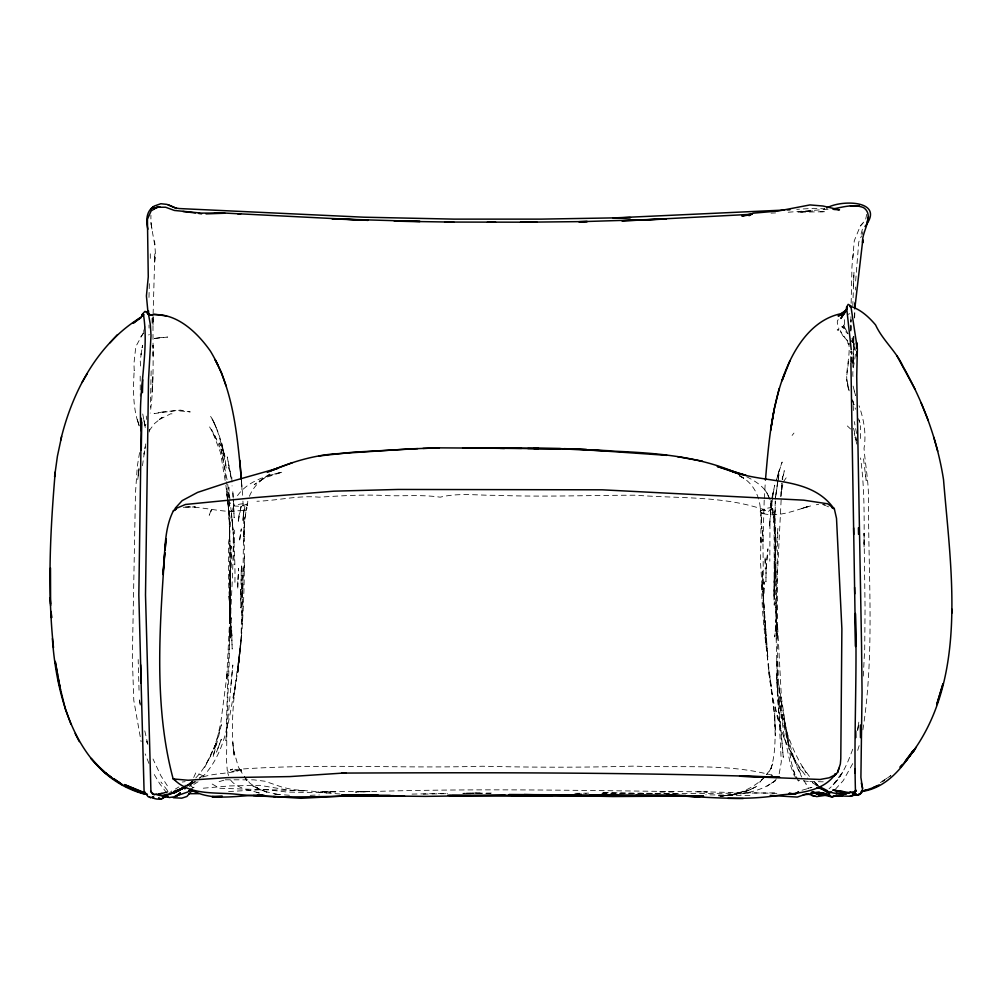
<?xml version="1.0" encoding="UTF-8"?>
<svg xmlns="http://www.w3.org/2000/svg" width="1002" height="1002" viewBox="0 0 1002 1002"><rect width="100%" height="100%" fill="white"/><g stroke="black" fill="none" stroke-linecap="round" stroke-linejoin="round"><path stroke-width="0.75" stroke-dasharray="5 3.75" d="M153.081 317.02L153.043 325.212L153.093 315.68M230.272 573.094L230.385 638.074C229.809 586.546 231.7 534.918 226.49 483.553M774.533 511.133L774.371 543.259L776.475 635.468C777.715 590.491 774.358 545.514 775.222 500.599M148.985 297.431L149.373 282.364M140.192 376.138L140.305 396.416M234.556 542.558L234.668 530.096M242.935 501.113C245.565 558.277 244.926 615.767 237.75 672.605C229.771 707.725 229.07 749.772 202.454 777.001M153.081 316.87C152.542 348.884 154.634 381.386 150.212 413.087M230.285 611.445L230.673 572.129L231.838 559.479L229.821 540.053L228.907 494.249L227.679 484.029M244.175 570.388L244.325 555.396M151.152 370.84L150.388 407.263M234.931 582.3C235.345 555.747 233.403 529.156 230.222 502.816M241.069 771.527L241.119 770.062L241.069 771.527L243.524 775.423M850.347 361.634L850.498 351.301M851.136 303.305L851.963 266.607L854.28 240.756L860.292 226.051L865.49 220.139L866.705 214.365M153.118 314.165L154.834 253.381L154.634 262.461C157.652 246.392 150.212 231.061 150.939 215.305M850.886 330.009L850.948 319.525M850.861 330.46L850.948 316.457M851.412 361.897L851.65 351.351L851.249 361.985M852.965 361.76L853.09 356.512L852.94 362.599M854.543 317.997L854.706 310.382M850.836 331.236L850.948 320.252M234.13 755.37L232.777 742.62L234.13 755.37C226.978 701.701 244.826 648.92 242.584 595.15C243.924 565.892 241.833 535.982 246.58 507.025L244.413 523.006L243.787 541.957L244.576 517.433M854.656 317.722L854.881 310.169M769.962 523.783L769.824 561.208M853.792 341.081L852.94 364.302M855.345 290.004L855.445 286.998M855.658 280.973L858.764 242.021L861.532 235.896M774.759 520.902L775.485 501.1M852.827 367.17L853.967 336.384M241.845 621.566L243.235 568.034L241.983 581.473L241.156 635.005M229.846 636.52L230.961 617.683L229.846 636.52C230.836 601.488 233.742 566.581 233.19 531.599L234.167 564.589M230.084 631.485C227.604 667.946 227.141 704.306 225.951 740.728L232.827 664.977L230.748 687.222M230.523 608.94L230.285 602.39L230.648 622.092L231.95 635.581L230.523 608.94C227.642 587.197 228.782 565.003 228.431 543.034C231.211 530.609 228.944 517.207 234.067 505.359L241.044 503.918L247.431 503.906M152.279 387.423L152.028 392.671L152.88 376.589L152.567 382.012M853.291 286.033L853.992 271.893L852.815 305.71M851.587 362.298L852.151 351.827M863.286 676.087L864.713 648.782L865.064 608.001L864.062 533.227L864.037 547.393C864.275 517.583 864.588 487.561 860.58 457.964M764.2 500.148L762.96 543.097L763.587 602.089M764.301 498.608L765.353 481.674M852.952 376.489C851.65 365.417 860.054 350.262 851.587 340.893M775.222 559.642L777.865 528.643L776.049 622.367L776.049 608.126L778.579 683.915L780.333 708.69L783.814 733.364L790.879 766.342L794.06 775.185L798.506 781.059L793.121 769.999L794.924 774.847L791.705 763.724L783.126 714.551M771.427 500.649L769.473 526.413L773.256 491.619L770.576 511.822L772.292 498.833M152.129 323.295L152.028 318.248M780.508 496.679L781.685 485.344M852.965 341.657L853.428 335.833M838.236 319.701C834.816 322.218 841.893 331.136 837.184 329.883L840.24 330.272L839.789 329.382L842.732 335.708L847.567 340.768L846.765 340.016M846.853 374.986L848.544 361.471M138.476 473.22L139.028 467.759L137.725 479.632L139.053 469.287M852.664 342.371L853.303 336.146M852.815 341.256L853.441 335.47M852.877 257.689L853.353 253.331M142.472 465.73L145.04 447.669M149.21 432.025L149.523 429.257M240.079 648.72L237.737 669.211M782.186 479.257L782.537 476.251M844.561 319.701L844.373 328.355L843.684 325.011L844.861 329.345L841.768 326.715L844.962 327.904L848.03 333.829L846.026 330.322M775.648 496.529L775.31 499.096L777.565 483.891M782.312 479.62L784.265 470.664L782.712 479.47M778.83 472.894L775.523 497.556L777.928 480.785M862.897 729.832C874.683 653.667 868.346 576.338 868.471 499.672C868.759 482.4 865.377 465.479 864.025 448.357C866.442 433.879 863.887 419.462 859.04 405.772M858.113 727.089L859.152 719.712M778.153 479.257L778.93 474.76L777.79 482.375M857.662 730.445L858.463 724.872M860.38 438.513L860.518 425.7M857.624 730.107L858.038 727.452M245.615 511.033L247.068 507.751L243.661 510.506L231.237 511.045L235.545 511.458C218.461 511.834 201.753 506.524 184.744 506.949M139.579 452.591L137.349 465.943L135.483 492.834L132.327 657.625L133.792 700.348L141.119 741.705M145.728 443.911L144.012 454.156L145.215 446.829M771.903 497.856L774.759 485.168L772.617 496.441M247.782 501.25L247.469 505.76L246.692 504.933M782.812 484.717L781.259 493.034L781.973 483.227L777.364 575.461L777.59 630.258L777.477 623.845L781.435 697.993L788.912 746.953L781.798 710.706L778.754 684.629C783.977 715.729 787.296 748.006 801.901 776.45M210.808 755.608L204.671 767.256L215.906 743.659L213.777 749.145L221.354 724.697L218.574 736.57L213.05 757.149L220.828 722.379L227.379 671.966L226.64 679.281L229.521 622.167L230.147 571.315L229.796 621.353L229.458 524.985L227.83 501.789M770.914 768.759L772.479 764.025L770.914 768.759C776.5 750.686 774.984 731.397 774.659 712.748L775.51 735.906C773.845 684.742 761.182 634.504 761.77 583.101L762.246 589.79L760.568 563.224L761.132 512.423L761.833 528.78L761.132 512.423M779.193 773.757L781.309 761.908L777.602 689.652L776.099 636.232L776.537 616.255L774.333 596.503L775.16 569.812L774.245 605.208C772.317 573.232 778.88 540.303 772.805 508.803L771.289 508.69L772.241 510.268L771.077 507.526L767.745 508.102C764.839 511.083 760.468 509.054 760.042 512.611C777.514 518.961 795.826 509.542 812.948 505.346M861.081 234.055L863.073 226.778M142.497 346.316L142.084 347.757L142.685 345.252L140.631 356.274L141.32 353.243L140.242 360.695L140.618 366.594M862.096 234.668L862.897 231.825M859.152 745.613L856.597 753.942M760.205 511.358L760.693 509.642C759.103 511.02 762.747 510.532 760.794 510.506L759.917 512.36L761.382 517.884M145.077 326.752L142.798 333.729L143.436 332.689L135.809 346.604L133.93 363.726L134.243 370.652L134.218 369.838C133.153 388.576 132.552 408.027 139.203 425.9M852.727 749.208C847.442 763.649 841.254 778.692 829.067 788.712M215.906 743.659C209.906 758.577 202.254 774.02 189.052 783.84L192.772 781.147M191.996 781.284L189.478 786.933L191.369 784.867L189.491 786.67M193.687 777.514L195.941 772.479L206.036 777.264M776.249 778.779L775.41 780.596C759.654 792.933 738.286 794.661 718.985 796.051M249.398 496.303C253.281 486.709 260.946 479.357 269.663 474.109L259.192 481.837L262.837 478.906M770.638 500.787L772.805 508.803L770.701 508.991L768.684 511.346C726.237 495.351 680.245 498.783 636.007 495.213C589.489 495.201 543.172 497.142 496.616 495.301C477.816 495.539 458.929 492.608 440.166 497.18C420.439 494.211 400.95 496.666 381.261 495.351C360.595 494.525 339.64 495.915 319.15 497.18C298.358 495.188 277.742 500.649 256.925 501.25M852.715 763.612L843.258 780.608L835.367 789.275M768.96 771.853L771.064 768.146L766.405 774.709L767.219 774.032L771.841 775.122M783.326 481.949L786.846 476.852M237.487 495.677C247.469 481.461 265.58 475.875 281.725 472.255L264.566 477.904L254.207 484.655L263.426 478.355M149.06 430.898L154.496 423.558L162.174 417.383L157.815 420.326L170.741 413.763L174.223 414.051M792.106 435.419L793.96 433.089M240.705 770.551L241.357 769.749C229.045 774.308 213.301 772.667 200.488 777.89M148.709 334.994L149.26 334.33M762.397 779.205L759.779 782.186L764.964 776.863M860.28 226.014L862.897 223.083M169.3 793.283L171.718 790.954M764.864 776.775C753.241 788.524 737.284 795.4 720.776 795.876L732.825 794.837L728.128 795.237M186.76 785.242L191.57 781.961M880.332 782.65L890.916 775.598L879.681 783.025M198.058 781.773L190.793 786.282M195.052 781.247L186.886 785.881M186.86 785.781L192.497 782.337L186.222 785.956M188.276 785.668L194.876 781.623M882.148 781.823L884.628 780.358M175.3 789.075L178.92 786.946M195.979 781.648L187.124 786.282M772.717 775.385C727.953 763.073 679.945 768.096 633.84 766.104C583.414 767.595 532.976 767.469 482.551 766.229C398.52 768.784 314.114 762.948 230.41 769.912L232.577 769.098L228.331 771.302L227.755 773.03L228.631 775.535M750.924 789.288L757.7 785.793C746.34 792.419 733.301 795.838 720.188 796.202L735.919 794.098L750.924 789.288L746.465 791.129M185.345 786.294L187.361 785.267L180.986 785.292M192.422 787.848L194.125 787.259M802.038 790.252L811.958 787.397L810.706 787.697M847.692 314.478L849.796 313.664M223.884 780.22L219.663 781.497L216.081 780.32M281.725 472.255L268.824 475.524M811.708 787.472L807.662 788.273L809.353 788.048M816.292 504.757L818.672 504.319M203.293 788.198L229.32 785.944L259.806 785.33L288.263 790.115L305.635 790.904L263.977 789.538L227.604 791.605M828.065 209.268L784.679 212.487M182.189 782.048L185.157 781.648M720.188 796.202L728.429 795.3M824.045 208.93L824.859 208.854L813.649 208.316L796.753 209.343M423.232 794.123L447.643 793.659M802.978 211.91L797.442 212.199L825.736 211.723L820.074 211.76M310.132 795.35L319.337 794.887M771.064 213.138L775.598 212.925M412.035 794.098L447.443 793.384M183.316 507.3L195.44 506.899L188.013 506.899M823.243 781.811L809.841 781.547M225.287 779.794L253.794 779.844L264.916 781.234L282.739 787.359L292.834 789.614L330.773 792.782M463.262 793.321L480.434 792.945L463.838 793.283M774.609 792.883L655.308 793.834L603.454 792.62M601.864 793.597L634.191 794.022M574.872 793.333L588.675 793.121M602.478 792.908L677.001 793.509M491.268 793.058L462.774 793.359M576.689 793.997L586.358 793.872M718.421 795.701L724.571 795.638M655.308 793.834L658.151 793.809L639.464 793.246M697.116 791.73L707.512 791.931C590.165 790.703 472.756 787.86 355.434 792.068L370.014 791.63L317.897 791.567M490.78 793.371L463.813 793.321M749.947 795.525L705.796 794.786M776.876 793.346L703.229 791.856M275.713 794.235L290.455 795.35M339.979 794.01L319.074 792.382L327.003 792.782L287.298 792.068L267.947 789.852L219.563 788.261L209.456 782.474M808.338 781.422L797.78 780.207M274.197 794.072L281.787 794.874M246.868 505.058L245.753 504.507L240.781 506.348L234.606 506.035M277.98 794.448L262.587 790.941L252.592 785.743L259.769 789.438L250.099 783.439L244.576 776.688M259.606 793.008L256.75 792.281L259.781 793.058M258.591 792.92C248.947 789.676 236.535 788.499 230.235 779.569M822.692 504.595L825.16 505.296M842.256 326.765L844.962 327.904L845.851 329.633M823.018 504.244L825.585 505.258M826.612 505.972L828.566 506.849M762.459 509.191L765.666 510.719M746.703 476.802C755.758 481.311 765.666 487.41 768.972 497.556M739.238 475.7C752.602 481.686 760.217 496.416 760.393 510.669M739.451 475.649L743.133 477.754M739.601 475.762L746.465 480.146M246.191 504.607L246.655 504.933M851.199 340.793L853.19 342.095L853.854 344.024L852.827 339.39M815.778 784.942L812.346 782.512L817.369 786.094M818.321 785.731L813.649 781.823L819.097 786.908M843.408 336.234L845.012 337.499M190.969 786.031L193.261 787.797M842.732 335.708L844.41 336.985M848.694 343.761L849.157 344.187L848.782 343.248C850.936 359.142 842.907 375.337 849.145 390.818L846.765 379.42L849.145 390.818M847.354 425.963L850.573 429.019M814.626 781.823L817.72 785.042M763.361 594.073C767.419 656.247 766.204 727.477 807.75 778.316M798.419 766.843L803.629 773.607M167.61 790.666L160.971 782.036M847.366 340.43L847.88 342.684M166.871 793.121L159.781 783.827L153.206 772.73M809.453 776.462L802.076 766.367L806.284 772.78C791.943 751.212 783.564 726.149 778.93 700.811C783.339 727.001 789.676 753.316 801.775 777.076M764.551 489.477L767.607 493.936M167.359 785.781L160.896 775.811L153.018 759.002M851.775 338.726L853.529 341.306L851.687 338.025M244.363 776.913L246.793 780.608L244.338 776.713M209.593 426.927L217.697 441.782M213.263 420.64L210.407 416.093C219.626 431.962 224.348 450.474 226.302 468.623L221.655 442.646L224.147 455.897L221.304 443.761L224.924 456.361L217.647 431.511L213.263 420.64L217.835 431.586M803.917 780.571L806.272 784.366L804.18 780.871M853.015 341.795L854.531 344.575M840.741 331.8L841.179 332.702M854.919 437.11L856.597 440.592M770.05 499.56L767.732 494.625L768.81 497.305M213.251 433.064L211.447 429.244L220.44 452.303L225.7 483.791M148.985 763.524L145.177 753.892M228.218 467.395L230.272 472.017M214.891 435.62L219.726 447.03M845.901 331.599L846.452 332.94M234.355 505.86L233.929 503.831M783.288 735.706L785.706 742.144M858.489 418.723L859.516 421.579M852.426 400.399L854.005 404.783L853.103 402.228M852.214 399.673L855.545 409.267M147.595 743.91L146.605 741.042L147.97 745.012M859.027 420.038L859.891 422.731M855.57 395.226L854.255 391.068L855.633 395.477M147.845 744.261L144.075 727.702M853.491 428.255L856.748 440.254M856.798 444.137L854.28 433.277M856.622 433.515L854.28 421.566M775.185 706.761L779.08 722.367M853.115 386.058L854.781 392.834M233.491 749.596L238.188 766.417L239.628 769.298L240.843 769.824L228.519 772.041L227.266 770.45L226.552 760.844L227.016 718.534L229.258 661.358C229.32 641.794 230.172 622.154 229.972 602.665L229.633 622.179L230.548 608.978L228.519 595.952M142.747 413.989L145.34 428.004M227.053 479.645L219.751 442.997L222.669 455.835L222.469 454.845L226.377 482.037M151.953 229.07L150.701 221.48L151.978 229.145M768.722 671.941L774.634 713.912M139.441 700.21L140.38 706.097M229.796 505.772L228.807 499.234L228.819 487.248L230.084 501.25M768.321 666.606L771.264 686.996M781.397 701.939L782.249 708.251M863.511 458.741L866.204 480.572L865.377 473.796M225.888 485.294L229.295 516.318L227.867 502.766M139.666 699.897L140.192 704.156M227.567 498.883L226.59 490.717L227.704 501.263M146.605 419.45L146.267 416.08M762.334 582.375L763.136 602.878L767.833 657.024L762.334 582.375L762.585 588.976M763.136 602.878L766.004 629.782M854.268 347.481L854.481 349.986M241.545 481.574L242.734 496.579M241.369 480.672L242.008 489.527L241.282 478.68M764 616.105L766.004 644.8M233.215 498.169L232.765 490.567L233.303 501.138M233.303 499.685L234.155 517.758L233.378 502.653M853.416 410.544L852.952 400.875M139.04 690.215L138.176 659.554M231.788 477.09L232.076 485.92M765.177 562.961L765.077 556.699L765.277 569.123M149.01 324.999L149.06 328.105M150.3 253.794L150.3 258.378M766.079 568.597L765.929 581.786L766.079 568.597L767.92 548.808L766.079 568.597M777.201 633.264L777.176 639.476L777.176 631.26L777.201 633.264M777.514 670.551L777.402 690.34L776.788 659.216L777.514 670.551M237.762 581.749L237.712 589.289L238.626 568.297L237.762 581.749M774.183 563.425L773.945 597.28C775.711 567.871 777.214 538.024 772.279 508.828L774.058 524.96L774.183 563.425M230.435 564.038L230.209 578.267L231.136 546.04L230.435 564.038M763.95 588.788L763.8 595.351L764.138 581.849L763.95 588.788M241.231 570.526L241.019 584.254L241.758 564.427L241.231 570.526M776.537 616.255L774.759 636.971L776.537 616.255M243.273 515.654L242.734 521.904L244.901 505.772L243.273 515.654M238.401 665.441L237.75 672.605L241.582 635.857L237.75 672.605L239.791 650.987L238.401 665.441M238.902 516.03L238.013 522.994L241.094 506.574L242.071 505.522L240.705 507.288L241.094 506.574L238.902 516.03M240.455 534.529L239.428 541.619L241.319 528.843L240.455 534.529M234.205 693.184L233.078 700.11L236.622 678.604L234.205 693.184M778.917 471.178L776.475 479.72L782.149 462.035L778.917 471.178M221.304 739.301L216.545 752.114L221.304 739.301M210.846 510.845L209.23 515.253L211.81 509.767L210.846 510.845M145.127 425.75L143.599 418.398L144.989 426.1L145.991 424.334L145.127 425.75M842.532 772.216L839.35 777.865L832.624 785.418L842.532 772.216M143.737 333.052L141.031 336.572L143.737 333.052M201.64 776.475L199.385 778.191L201.64 776.475M775.41 780.596L766.993 786.031L775.41 780.596M238.125 770.438L236.848 771.014L238.125 770.438M806.435 507.075L800.598 508.841L809.641 506.135L806.435 507.075M163.075 411.885L154.058 413.588L176.277 410.57L190.23 411.922L180.448 410.119L163.075 411.885M159.318 337.749L152.617 338.701L167.647 337.06L159.318 337.749M807.562 211.322L801.913 211.773L813.186 210.883L807.562 211.322M673.382 791.818L658.038 791.856L673.382 791.818M335.394 791.906L322.018 791.618L335.394 791.906M762.309 513.099L763.9 513.287L762.309 513.099M266.895 792.181L256.312 787.66L266.895 792.181M848.894 343.962L847.968 343.41L848.894 343.962M792.657 756.523L790.879 753.704L796.39 762.747L792.657 756.523M139.065 425.324L136.861 418.322L139.078 425.424M230.71 474.748L227.291 456.925L231.312 479.332L230.71 474.748M771.264 508.553L770.125 501.451L771.264 508.553M154.584 240.806L154.859 244.814L154.584 240.806M783.288 757.261L777.752 700.661L776.337 673.908L783.288 757.261M232.502 524.234L231.5 513.462L232.99 530.359L232.502 524.234M231.788 635.293L231.437 628.855L232.188 649.083L231.788 635.293M762.772 535.231L762.484 528.78L762.973 542.032L762.772 535.231M762.535 576.087L762.221 569.399L762.635 588.888L762.535 576.087M761.082 543.021L760.819 535.744L761.082 543.021M240.768 594.374L240.543 587.623L240.906 607.989L240.768 594.374M242.033 596.553L241.883 583.289L242.033 596.553M153.156 355.785L153.043 345.277L153.156 355.785"/><path stroke-width="1.5" d="M860.405 725.035L860.467 737.61M53.519 647.693C47.219 589.389 50.313 530.334 55.223 472.042M141.244 430.885C137.211 392.032 149.611 352.742 143.424 314.302M850.898 362.799L855.57 646.528L855.382 613.462C857.374 672.755 853.767 732.7 855.47 791.73L855.921 790.327L855.47 791.73M50.601 605.521L50.488 567.934M141.37 418.285L138.827 595.138L141.144 683.139M854.744 308.854L854.906 303.017M850.347 306.286C860.568 309.342 868.884 317.02 875.585 324.949C882.574 340.204 896.151 351.151 903.078 366.544C922.955 401.564 937.346 439.84 943.533 479.72C951.136 574.033 970.713 689.877 900.347 767.181M142.447 392.684L142.798 379.833M141.269 449.885L141.783 422.155M951.787 613.211L951.9 609.191M862.785 239.941L854.969 307.151M854.744 773.331L854.919 769.048M862.797 240.129L862.684 242.86C860.994 232.564 875.26 215.756 863.624 207.677C853.616 203.544 842.795 207.214 832.662 208.967M143.311 313.902L141.833 316.306L141.933 314.716L144.877 311.447L147.544 312.323L148.396 313.676L150.388 324.861L151.014 335.632L148.521 379.72L145.503 594.95L150.939 791.793L154.133 794.536L159.594 794.123L167.71 791.831M141.833 316.306L141.933 314.716M765.44 480.133C768.972 439.79 772.154 398.007 789.902 360.933C800.335 339.027 817.331 317.784 842.607 313.388M851.249 349.823L846.577 307.176L848.18 304.357L850.598 305.723L851.337 309.13L857.361 348.909L856.71 376.389L861.57 646.515L862.046 692.244L860.906 777.464L862.559 788.298L862.096 791.918L860.217 794.16L857.988 795.325L852.176 793.146L853.691 793.609M164.804 552.904L162.863 574.484C165.543 553.367 163.426 530.346 173.371 510.857L176.753 508.164L185.495 504.469L255.059 497.606L333.816 491.18L398.032 489.452L602.24 489.815L803.704 500.161L827.677 503.806L834.315 508.703L836.507 518.335L841.88 628.793L840.791 758.689L840.352 763.975L837.609 772.392L833.714 776.287M164.766 552.891C159.669 627.164 153.657 706.397 173.171 778.942L175.588 780.445M54.559 476.864L57.402 456.273L61.623 436.459M774.183 409.317L770.651 430.108L774.183 409.317L779.193 388.488M147.782 314.077L147.92 313.35M846.602 309.38L847.016 307.714L840.916 318.461L847.241 308.278L842.644 315.405L845.575 311.885M60.659 440.316C71.944 392.571 97.419 343.761 140.443 317.621M867.043 222.143L868.559 216.77M837.609 772.392L838.95 768.271M784.428 374.084L782.023 380.785L789.902 360.933M174.523 510.294L175.425 508.001L182.176 500.624L197.619 492.383L227.942 482.388L278.08 468.185L269.601 471.278M854.931 791.718L848.418 792.469L833.025 790.09L844.448 791.78M811.42 792.983L811.908 792.006L811.069 793.096L819.598 792.369L813.975 792.645L821.101 792.72L826.111 794.16L821.84 792.67L830.032 795.45M87.274 373.621L81.976 382.551M839.726 315.605L840.979 313.639L845.688 310.495M912.835 752.226L916.254 747.216M905.382 760.819L913.148 750.536C901.374 769.549 884.515 788.862 860.994 791.58M905.808 761.107L914.601 749.746L906.66 759.804M850.034 306.412L850.898 306.261M864.976 226.527C886.018 200.112 841.154 199.36 826.713 208.053M190.543 789.413L188.038 791.918L174.999 796.39L179.471 794.248L174.899 796.728L169.238 797.517L165.919 796.289L167.785 796.577L165.092 796.665M189.892 790.152L188.952 791.204L192.058 788.837M109.894 342.909L117.484 334.63M900.021 767.044L901.838 765.077M841.88 314.052L845.976 310.37M152.504 797.717C156.475 799.796 162.261 799.934 165.393 796.264L163.288 796.803M141.295 317.496L133.028 323.358L143.85 314.716M184.355 786.883L175.926 792.332L171.931 793.158M184.18 787.071L178.343 790.979L184.431 787.259M173.872 793.096L174.987 792.357M798.519 791.918L795.15 794.035L789.05 793.459L795.25 793.897M798.406 792.006L795.15 794.035L797.354 792.807M173.371 510.857L176.177 509.216M165.418 796.64L167.597 795.425L163.702 797.003M842.757 313.463L838.098 315.981L841.855 314.615M155.874 794.185C165.631 799.195 176.653 790.428 185.658 787.046M148.622 315.354C174.361 310.445 196.718 331.574 210.458 351.188C233.466 389.327 237.274 435.206 241.307 478.568L241.069 475.574M179.233 789.614L184.33 787.121M873.456 787.559L879.142 784.867M267.309 472.418C288.125 463.149 310.157 456.135 332.94 453.994L410.206 448.871L439.39 447.869L560.381 448.62C619.637 452.866 682.587 448.833 738.073 473.583L717.269 466.444L745.764 475.286M185.733 786.908L173.434 791.843M846.49 793.246L835.906 793.384L843.859 793.86L850.698 792.344C840.19 795.688 828.504 792.92 819.21 787.372M836.357 795.262L832.174 797.129L829.155 795.651L828.216 794.123L830.069 795.688L829.017 795.137M846.414 793.997L841.48 794.148M851.462 795.851L853.504 794.974L851.149 795.851M183.053 788.436L170.666 793.672L161.785 795.713M872.955 787.66L877.176 785.919M820.187 787.848L827.452 792.645L828.854 793.083L831.647 791.981M829.982 792.645L828.854 793.083M827.401 795.062L816.68 796.59L807.174 793.734L797.266 797.078L770.237 795.413M292.246 462.761L272.419 470.051M163.013 798.243L161.184 798.92M867.632 789.626L872.003 788.073M855.533 794.862L849.972 796.289M184.631 788.799L185.483 788.499M173.634 791.68L177.955 790.227M850.447 796.289L834.203 795.763M861.795 791.304L866.179 790.052M685.844 795.563L653.467 795.751M864 790.628L866.429 789.964M840.503 795.676L842.77 795.162M842.657 795.187L838.987 795.914M842.557 795.5L830.583 796.64L812.722 792.231L819.573 794.837L827.101 795.3M747.467 215.242L741.856 216.031L752.339 213.676L748.92 215.643L753.078 213.188L778.191 211.021L809.979 204.922L822.968 206.011L839.476 209.844L833.789 209.456M318.999 455.96L353.305 452.178L417.684 448.645M149.073 315.004L149.774 314.916M158.942 793.797L162.011 793.409M803.266 794.699L811.745 794.135M509.104 794.511L669.123 795.488C706.21 796.728 743.497 801.4 780.395 794.987C799.533 793.096 822.805 791.492 835.042 774.546L834.829 773.92L836.094 774.321L829.155 777.803L820.087 779.468L739.576 776.224L779.606 777.176C633.727 772.292 487.774 772.479 341.845 773.081L345.815 772.893L289.879 776.588L227.579 777.627L188.138 780.245L173.171 778.942L174.411 778.967L174.185 779.569C190.267 795.663 215.605 792.031 236.221 794.223C292.233 800.059 348.496 794.123 404.633 796.239M206.036 213.889L224.886 213.226L214.491 213.226M751.913 214.278L635.005 220.352L621.841 220.778L666.305 219.037L578.855 221.73L587.322 221.555L520.464 222.231M787.234 209.919L789.927 209.781M784.566 210.044L613.086 217.96L630.496 217.609L541.168 219.125L453.906 219.125L363.751 217.196L179.345 208.554L175.676 208.015L166.883 204.37L160.821 203.732L154.183 206.086L150.964 208.904L153.456 206.763C145.879 211.497 146.004 221.505 147.87 229.207M140.618 664.827L144.075 790.954L147.958 796.54L150.701 797.592L153.807 797.141L152.054 797.354L153.131 797.517M422.944 448.42L439.39 447.869M378.13 795.087L344.913 795.488M449.147 795.626L505.171 795.175M686.295 796.039L511.997 796.189L447.819 795.2M552.365 795.776L511.997 796.189M524.171 794.548L612.973 796.527L686.107 796.014M390.517 795.525L340.104 796.264L354.746 795.475L301.013 798.293L273.433 796.515M389.64 795.626L341.281 795.237L394.137 795.676M674.133 796.076L686.232 796.039M188.689 793.697L198.621 793.647M685.907 795.688L600.474 795.525M452.165 795.638L471.04 795.651M665.929 795.55L679.807 795.513M537.009 222.206L444.612 222.043M487.348 222.231L495.664 222.244M527.791 448.508L560.381 448.62M545.965 795.087L548.958 795.1M635.869 795.413L674.559 795.513L699.809 796.765L667.257 795.4L680.32 795.813M677.653 796.089L703.592 796.189L676.864 796.102M521.579 448.395L499.985 448.295L504.557 448.382M633.352 795.813L589.928 795.087M666.969 455.359L573.307 448.846L484.242 447.944M703.366 796.227L689.576 796.089M693.973 796.102L703.241 796.214M669.436 795.876L686.47 796.064M581.448 795.425L531.436 794.899L425.336 796.377L376.301 795.864M639.339 796.152L613.712 795.864L622.918 796.064M462.611 447.819L504.507 448.395M686.032 795.688L667.257 795.4M727.978 798.356L743.196 798.544M453.831 222.118L394.3 221.166L420.076 221.442L332.025 218.837L368.06 220.34L224.573 213.05L201.202 213.1L174.386 210.445L165.58 207.226L157.139 207.264L151.139 210.883L147.432 219.263L148.271 276.828L146.417 295.941L148.121 313.864M264.403 795.375L256.988 795.45L262.975 795.162C239.528 794.749 213.501 802.088 192.096 790.365L194.689 791.392L192.058 790.44L186.898 796.49L181.75 798.168L173.384 797.73M563.926 448.645L586.446 449.397M237.624 213.764L240.705 213.889M592.908 449.885L609.354 450.75M253.343 795.538L275.55 796.703M824.859 795.137L827.765 795.3M855.695 794.661L854.092 793.02L856.86 795.175M182.89 211.472L195.44 212.95M817.081 787.522L823.406 789.401M789.05 793.459L792.595 793.822M166.57 316.018L153.87 314.165M198.509 213.401L201.565 213.864M677.565 456.661L702.502 461.196M812.058 795.688L814.939 796.164L813.837 795.976M152.216 315.304L147.67 314.002M145.591 794.11L125.663 786.294L136.961 791.367L147.432 794.348M833.025 790.09L841.254 791.893M812.722 792.231L823.343 794.774M745.814 475.311L734.165 472.117C766.943 483.703 810.568 476.614 833.376 507.864L834.315 508.703L831.986 507.763M144.363 793.709L146.956 794.436M145.127 794.285C78.031 776.713 56.538 699.747 52.392 638.612M139.629 792.081L145.415 793.809M149.436 797.204L150.701 797.592M144.839 792.782L124.461 784.579L145.954 793.784M728.993 470.226L736.771 472.756M167.96 204.671L176.527 208.441L175.676 208.015M739.075 473.746L741.28 474.485M733.351 471.779L741.092 474.422M730.458 470.74L737.635 473.245M815.979 793.484L819.573 794.837L812.835 792.018M824.646 789.914L819.298 787.547L822.041 788.787M847.354 307.514L846.577 307.176L846.778 307.839M827.101 790.528L820.287 787.033M147.281 312.386L150.763 315.38M849.721 306.449L850.711 306.963M111.159 777.176L105.097 772.78L111.535 777.602M95.729 763.662L104.396 772.141L113.088 778.704M152.016 793.434L152.717 793.96M109.368 776.124L99.636 767.507L104.396 772.141M145.966 311.509L147.181 313.225M896.878 355.773L914.989 389.164M217.659 364.49L215.079 359.53L221.492 372.706L226.039 385.757M75.163 733.514L79.296 741.618M928.29 420.552L921.114 402.867M150.626 790.966L150.989 791.931M70.992 724.271L65.318 708.965L58.329 680.533M937.722 451.15L933.789 437.248M861.319 783.05L862.559 788.298M57.853 676.112L60.421 689.589L55.223 661.37L57.59 674.634M51.064 611.583L51.565 617.608M239.854 460.381L241.269 479.194M50.1 597.843L50.563 603.918M51.14 611.508L51.603 617.583M148.534 310.82L148.697 313.839M856.748 347.694L856.572 342.484L856.735 348.383M856.873 352.804L856.948 355.76L856.86 351.702M855.733 731.034L855.883 737.572M858.401 527.829L858.539 534.367M854.618 587.41L854.744 593.848M853.641 527.929L853.729 534.504M166.044 539.026L165.079 549.822L166.044 539.026M942.957 683.928L936.72 704.506L942.957 683.928M855.144 791.279L854.506 792.319L855.67 790.565L855.144 791.279M180.172 792.995L176.114 796.227L180.172 792.995M861.432 792.87L858.526 794.536L861.432 792.87M156.713 207.427L153.945 208.579L159.806 206.688L156.713 207.427M856.121 794.185L854.18 794.386L856.121 794.185M843.033 795.125L840.377 795.413L843.095 795.125M222.269 796.365L212.073 796.64L222.269 796.365M538.537 448.483L533.891 448.47L538.537 448.483M854.593 205.924L850.435 205.848L859.428 206.262L854.593 205.924M160.996 798.92L158.642 798.168L160.996 798.92M154.133 794.536L152.905 793.997L154.133 794.536M118.975 782.299L113.564 778.604L122.845 785.105L118.975 782.299M100.576 768.496L91.032 758.439L100.576 768.496"/></g></svg>
